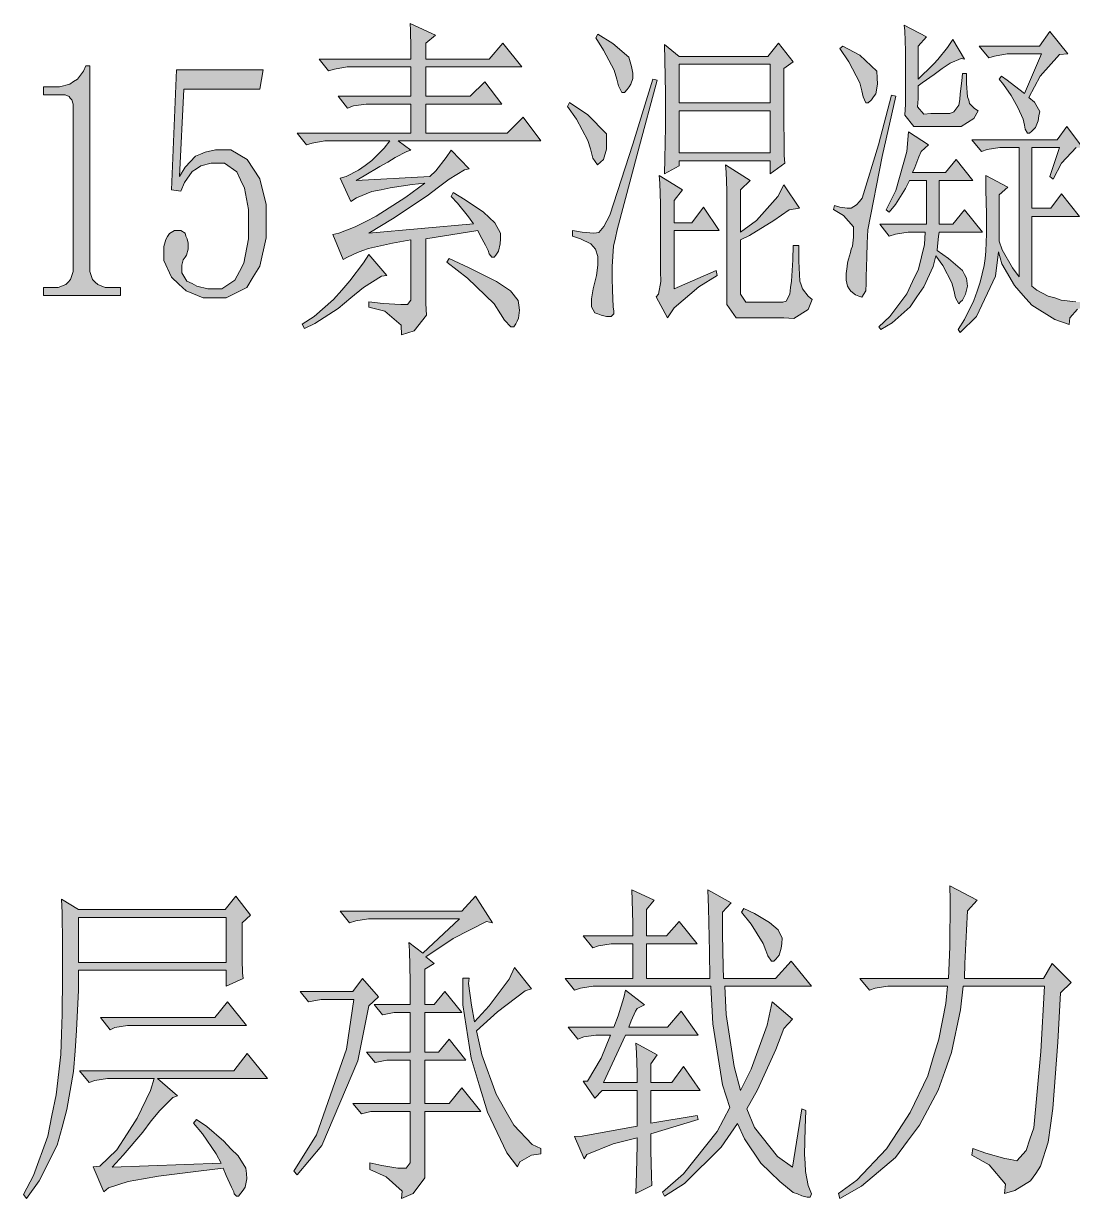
# Model space of a CAD drawing. Header units: millimetres. Extents: x 0 to 586, y 0 to 414.
# Drawn here: x 440.47 to 452.73, y 148.92 to 162.65 of the extents above; entities that cross this region are included whole.
import ezdxf

# ---------------------------------------------------------------- set-up
doc = ezdxf.new("R2010")
doc.units = ezdxf.units.MM

msp = doc.modelspace()

# ---------------------------------------------------------------- hatches: boundary and pattern name
h = msp.add_hatch(color=0)
h.dxf.hatch_style = 2
h.paths.add_polyline_path([(444.507056, 160.196389), (445.731194, 160.30575), (445.67475, 160.390417), (445.544222, 160.549167), (445.470139, 160.626778), (445.494833, 160.672639), (445.635944, 160.587972), (445.847611, 160.443333), (445.914639, 160.379833), (445.981667, 160.319861), (446.048694, 160.196389), (446.045167, 160.132889), (446.041639, 160.072917), (446.024, 159.98825), (446.006361, 159.963556), (445.99225, 159.942389), (445.971083, 159.917694), (445.946389, 159.917694), (445.914639, 159.9565), (445.904056, 159.995306), (445.872306, 160.058806), (445.808806, 160.171694), (445.780583, 160.228139), (445.173806, 160.132889), (445.173806, 159.377944), (445.180861, 159.240361), (445.03975, 159.056917), (444.891583, 159.011056), (444.884528, 159.123944), (444.694028, 159.286222), (444.507056, 159.332083), (444.507056, 159.395583), (444.676389, 159.377944), (444.881, 159.363833), (444.923333, 159.363833), (444.962139, 159.363833), (445.000944, 159.41675), (445.000944, 159.473194), (445.000944, 160.118778), (444.78575, 160.079972), (444.503528, 160.02), (444.440028, 159.995306), (444.376528, 159.974139), (444.260111, 159.917694), (444.210722, 159.889472), (444.08725, 160.182278), (444.157806, 160.196389), (444.348306, 160.274), (444.471778, 160.333972), (444.59525, 160.397472), (444.940972, 160.619722), (445.163222, 160.782), (445.015056, 160.767889), (444.757528, 160.729083), (444.651694, 160.704389), (444.542333, 160.683222), (444.365944, 160.612667), (444.298917, 160.566806), (444.175444, 160.841972), (444.242472, 160.859611), (444.387111, 160.933694), (444.464722, 160.990139), (444.542333, 161.046583), (444.686972, 161.191222), (444.754, 161.275889), (444.076667, 161.275889), (443.995528, 161.275889), (443.847361, 161.251194), (443.780333, 161.230028), (443.670972, 161.367611), (445.000944, 161.367611), (445.000944, 161.706278), (444.556444, 161.706278), (444.478833, 161.706278), (444.330667, 161.685111), (444.260111, 161.660417), (444.15075, 161.798), (445.000944, 161.798), (445.000944, 162.140194), (444.334194, 162.140194), (444.256583, 162.140194), (444.108417, 162.1155), (444.037861, 162.094333), (443.9285, 162.231917), (445.000944, 162.231917), (445.000944, 162.362444), (444.993889, 162.570583), (444.990361, 162.648194), (445.286694, 162.510611), (445.173806, 162.418889), (445.173806, 162.231917), (445.914639, 162.231917), (446.073389, 162.418889), (446.295639, 162.140194), (445.173806, 162.140194), (445.173806, 161.798), (445.692389, 161.798), (445.86525, 161.967333), (446.062806, 161.706278), (445.173806, 161.706278), (445.173806, 161.367611), (446.122778, 161.367611), (446.30975, 161.554583), (446.517889, 161.275889), (444.852778, 161.275889), (445.000944, 161.166528), (444.951556, 161.152417), (444.8175, 161.081861), (444.729306, 161.028944), (444.637583, 160.976028), (444.454139, 160.866667), (444.358889, 160.81375), (445.223194, 160.859611), (445.290222, 160.926639), (445.413694, 161.081861), (445.470139, 161.166528), (445.681806, 160.951333), (445.625361, 160.937222), (445.445444, 160.827861), (445.321972, 160.736139), (445.191444, 160.633833), (444.78575, 160.365722)])
h = msp.add_hatch(color=0)
h.dxf.hatch_style = 2
h.paths.add_polyline_path([(450.775917, 161.706278), (450.775917, 162.168417), (450.775917, 162.330694), (450.768861, 162.563528), (450.761806, 162.630556), (451.022861, 162.492972), (450.924083, 162.383611), (450.924083, 161.999083), (450.966417, 162.037889), (451.058139, 162.126083), (451.107528, 162.175472), (451.156917, 162.228389), (451.269806, 162.3695), (451.329778, 162.461222), (451.467361, 162.231917), (451.428556, 162.238972), (451.298028, 162.186056), (451.206306, 162.122556), (451.114583, 162.052), (450.973472, 161.953222), (450.924083, 161.921472), (450.924083, 161.769778), (450.917028, 161.674528), (450.991111, 161.589861), (451.07225, 161.596917), (451.2945, 161.596917), (451.343889, 161.614556), (451.400333, 161.695694), (451.410917, 161.759194), (451.417972, 161.826222), (451.435611, 161.977917), (451.442667, 162.062583), (451.492056, 162.062583), (451.492056, 161.946167), (451.502639, 161.790944), (451.51675, 161.752139), (451.527333, 161.713333), (451.583778, 161.653361), (451.626111, 161.628667), (451.576722, 161.536944), (451.428556, 161.445222), (451.329778, 161.445222), (450.984056, 161.445222), (450.874694, 161.445222), (450.768861, 161.57575)])
h = msp.add_hatch(color=0)
h.dxf.hatch_style = 2
h.paths.add_polyline_path([(447.184639, 162.524722), (447.3575, 162.415361), (447.544472, 162.253083), (447.562111, 162.200167), (447.576222, 162.14725), (447.593861, 162.069639), (447.593861, 162.044944), (447.593861, 162.006139), (447.569167, 161.939111), (447.548, 161.907361), (447.526833, 161.875611), (447.495083, 161.843861), (447.480972, 161.843861), (447.463333, 161.843861), (447.424528, 161.921472), (447.406889, 161.999083), (447.375139, 162.101389), (447.251667, 162.33775), (447.159944, 162.478861)])
h = msp.add_hatch(color=0)
h.dxf.hatch_style = 2
h.paths.add_polyline_path([(452.218778, 161.783889), (452.285806, 161.727444), (452.345778, 161.621611), (452.335194, 161.568694), (452.328139, 161.51225), (452.296389, 161.434639), (452.275222, 161.413472), (452.254056, 161.388778), (452.225833, 161.367611), (452.201139, 161.367611), (452.176444, 161.413472), (452.169389, 161.459333), (452.15175, 161.529889), (452.091778, 161.667472), (452.052972, 161.738028), (452.010639, 161.805056), (451.922444, 161.935583), (451.873056, 161.999083), (451.89775, 162.030833), (451.964778, 161.984972), (452.102361, 161.882667), (452.169389, 161.82975), (452.366944, 162.291889), (452.045917, 162.291889), (451.964778, 162.291889), (451.816611, 162.267194), (451.749583, 162.246028), (451.640222, 162.383611), (452.34225, 162.383611), (452.465722, 162.552944), (452.673861, 162.291889), (452.575083, 162.284833), (452.349306, 162.030833)])
h = msp.add_hatch(color=0)
h.paths.add_polyline_path([(447.96075, 160.891361), (447.967806, 161.06775), (447.974861, 161.441694), (447.974861, 161.63925), (447.974861, 161.833278), (447.967806, 162.217806), (447.96075, 162.40125), (448.133611, 162.263667), (449.170778, 162.263667), (449.29425, 162.418889), (449.467111, 162.200167), (449.35775, 162.122556), (449.35775, 161.660417), (449.361278, 161.106556), (449.368333, 161.014833), (449.195472, 160.891361), (449.195472, 161.043056), (448.133611, 161.043056), (448.133611, 160.983083)])
h.paths.add_polyline_path([(448.133611, 161.628667), (448.133611, 161.138306), (449.195472, 161.138306), (449.195472, 161.628667)])
h.paths.add_polyline_path([(448.133611, 162.171944), (448.133611, 161.720389), (449.195472, 161.720389), (449.195472, 162.171944)])
h = msp.add_hatch(color=0)
h.dxf.hatch_style = 2
h.paths.add_polyline_path([(450.010389, 162.355389), (450.045667, 162.383611), (450.243222, 162.277778), (450.444306, 162.090806), (450.447833, 162.013194), (450.451361, 161.939111), (450.430194, 161.826222), (450.4055, 161.790944), (450.380806, 161.755667), (450.342, 161.720389), (450.331417, 161.720389), (450.313778, 161.720389), (450.282028, 161.790944), (450.267917, 161.8615), (450.243222, 161.953222), (450.116222, 162.200167)])
h = msp.add_hatch(color=0)
h.dxf.hatch_style = 2
h.paths.add_polyline_path([(441.250917, 162.154306), (441.250917, 159.811861), (441.250917, 159.748361), (441.279139, 159.656639), (441.310889, 159.624889), (441.342639, 159.596667), (441.427306, 159.564917), (441.48375, 159.564917), (441.607222, 159.564917), (441.607222, 159.469667), (440.707639, 159.469667), (440.707639, 159.564917), (440.820528, 159.564917), (440.8805, 159.564917), (440.968694, 159.596667), (440.996917, 159.624889), (441.025139, 159.656639), (441.053361, 159.748361), (441.053361, 159.811861), (441.053361, 161.674528), (441.053361, 161.706278), (441.03925, 161.755667), (441.021611, 161.776833), (441.0075, 161.794472), (440.961639, 161.815639), (440.929889, 161.815639), (440.707639, 161.815639), (440.707639, 161.907361), (440.820528, 161.907361), (440.894611, 161.907361), (441.014556, 161.939111), (441.060417, 161.970861), (441.106278, 161.999083), (441.176833, 162.090806), (441.201528, 162.154306)])
h = msp.add_hatch(color=0)
h.dxf.hatch_style = 2
h.paths.add_polyline_path([(442.781972, 161.170056), (442.898389, 161.170056), (443.088889, 161.057167), (443.162972, 160.944278), (443.237056, 160.831389), (443.311139, 160.535056), (443.311139, 160.351611), (443.311139, 160.143472), (443.237056, 159.811861), (443.159444, 159.688389), (443.081833, 159.564917), (442.841944, 159.441444), (442.683194, 159.441444), (442.573833, 159.441444), (442.376278, 159.522583), (442.288083, 159.603722), (442.203417, 159.684861), (442.115222, 159.878889), (442.115222, 159.995306), (442.115222, 160.041167), (442.136389, 160.122306), (442.157556, 160.157583), (442.178722, 160.192861), (442.238694, 160.228139), (442.273972, 160.228139), (442.312778, 160.228139), (442.362167, 160.196389), (442.37275, 160.164639), (442.386861, 160.132889), (442.397444, 160.079972), (442.397444, 160.058806), (442.397444, 160.009417), (442.379806, 159.942389), (442.362167, 159.917694), (442.341, 159.885944), (442.323361, 159.825972), (442.323361, 159.794222), (442.323361, 159.73425), (442.383333, 159.639), (442.443306, 159.610778), (442.49975, 159.579028), (442.62675, 159.547278), (442.693778, 159.547278), (442.792556, 159.547278), (442.94425, 159.649583), (442.997167, 159.748361), (443.050083, 159.847139), (443.103, 160.132889), (443.103, 160.319861), (443.103, 160.475083), (443.057139, 160.725556), (443.011278, 160.820806), (442.965417, 160.916056), (442.824306, 161.014833), (442.732583, 161.014833), (442.665556, 161.014833), (442.545611, 160.983083), (442.496222, 160.951333), (442.446833, 160.919583), (442.355111, 160.789056), (442.312778, 160.690278), (442.203417, 160.704389), (442.263389, 162.108444), (443.275861, 162.108444), (443.237056, 161.879139), (442.348056, 161.879139), (442.298667, 160.859611), (442.362167, 160.968972), (442.482111, 161.0995), (442.542083, 161.120667), (442.598528, 161.145361), (442.718472, 161.170056)])
h = msp.add_hatch(color=0)
h.dxf.hatch_style = 2
h.paths.add_polyline_path([(447.876083, 161.984972), (447.653833, 161.159472), (447.410417, 160.238722), (447.38925, 160.143472), (447.368083, 160.044694), (447.350444, 159.808333), (447.350444, 159.67075), (447.353972, 159.533167), (447.364556, 159.339139), (447.371611, 159.286222), (447.371611, 159.254472), (447.339861, 159.222722), (447.308111, 159.222722), (447.283417, 159.222722), (447.223444, 159.240361), (447.184639, 159.254472), (447.149361, 159.268583), (447.110556, 159.339139), (447.110556, 159.392056), (447.110556, 159.430861), (447.128194, 159.547278), (447.149361, 159.624889), (447.167, 159.7025), (447.184639, 159.825972), (447.184639, 159.871833), (447.184639, 159.92475), (447.156417, 160.009417), (447.128194, 160.041167), (447.1035, 160.072917), (446.980028, 160.132889), (446.888306, 160.164639), (446.888306, 160.228139), (447.001194, 160.2105), (447.138778, 160.199917), (447.167, 160.203444), (447.195222, 160.206972), (447.255194, 160.277528), (447.290472, 160.341028), (447.32575, 160.408056), (447.593861, 161.237083), (447.826694, 161.999083)])
h = msp.add_hatch(color=0)
h.dxf.hatch_style = 2
h.paths.add_polyline_path([(449.946889, 160.520944), (450.010389, 160.503306), (450.095056, 160.489194), (450.11975, 160.489194), (450.144444, 160.489194), (450.204417, 160.528), (450.239694, 160.566806), (450.271444, 160.605611), (450.461944, 161.230028), (450.613639, 161.812111), (450.663028, 161.798), (450.504278, 161.095972), (450.338472, 160.238722), (450.331417, 160.079972), (450.324361, 159.921222), (450.317306, 159.688389), (450.317306, 159.610778), (450.313778, 159.526111), (450.267917, 159.452028), (450.232639, 159.462611), (450.193833, 159.476722), (450.140917, 159.519056), (450.11975, 159.547278), (450.102111, 159.579028), (450.084472, 159.649583), (450.084472, 159.688389), (450.084472, 159.727194), (450.095056, 159.808333), (450.102111, 159.850667), (450.112694, 159.893), (450.133861, 159.974139), (450.144444, 160.009417), (450.158556, 160.048222), (450.169139, 160.150528), (450.169139, 160.2105), (450.169139, 160.274), (450.052722, 160.404528), (449.936306, 160.475083)])
h = msp.add_hatch(color=0)
h.dxf.hatch_style = 2
h.paths.add_polyline_path([(446.853028, 161.723917), (447.068222, 161.582806), (447.283417, 161.357028), (447.283417, 161.268833), (447.283417, 161.180639), (447.251667, 161.060694), (447.216389, 161.028944), (447.181111, 160.997194), (447.124667, 161.074806), (447.099972, 161.184167), (447.068222, 161.282944), (446.934167, 161.529889), (446.828333, 161.678056)])
h = msp.add_hatch(color=0)
h.dxf.hatch_style = 2
h.paths.add_polyline_path([(451.467361, 160.471556), (451.6755, 160.2105), (451.171028, 160.2105), (451.163972, 160.157583), (451.149861, 160.048222), (451.146333, 159.995306), (451.280389, 159.903583), (451.442667, 159.762472), (451.467361, 159.716611), (451.492056, 159.67075), (451.502639, 159.579028), (451.492056, 159.533167), (451.477944, 159.487306), (451.442667, 159.41675), (451.4215, 159.395583), (451.400333, 159.370889), (451.361528, 159.441444), (451.343889, 159.533167), (451.319194, 159.617833), (451.213361, 159.818917), (451.132222, 159.931806), (451.100472, 159.808333), (450.991111, 159.571972), (450.909972, 159.455556), (450.832361, 159.339139), (450.620694, 159.148639), (450.490167, 159.071028), (450.465472, 159.102778), (450.596, 159.22625), (450.793556, 159.490833), (450.860583, 159.631944), (450.931139, 159.776583), (451.001694, 160.065861), (451.00875, 160.2105), (450.885278, 160.2105), (450.807667, 160.2105), (450.6595, 160.185806), (450.588944, 160.164639), (450.479583, 160.302222), (451.022861, 160.302222), (451.022861, 160.81375), (450.825306, 160.81375), (450.775917, 160.7185), (450.6595, 160.535056), (450.588944, 160.443333), (450.553667, 160.471556), (450.663028, 160.697333), (450.793556, 161.152417), (450.811194, 161.381722), (451.047556, 161.230028), (450.959361, 161.152417), (450.934667, 161.088917), (450.885278, 160.965444), (450.860583, 160.905472), (451.245111, 160.905472), (451.368583, 161.060694), (451.566139, 160.81375), (451.171028, 160.81375), (451.171028, 160.302222), (451.329778, 160.302222)])
h = msp.add_hatch(color=0)
h.dxf.hatch_style = 2
h.paths.add_polyline_path([(451.393278, 159.071028), (451.467361, 159.187444), (451.576722, 159.409694), (451.615528, 159.519056), (451.650806, 159.624889), (451.696667, 159.818917), (451.70725, 159.903583), (451.714306, 159.98825), (451.724889, 160.189333), (451.724889, 160.30575), (451.724889, 160.418639), (451.717833, 160.704389), (451.714306, 160.873722), (451.971833, 160.736139), (451.873056, 160.644417), (451.873056, 160.104667), (451.908333, 160.002361), (452.028278, 159.794222), (452.105889, 159.688389), (452.105889, 161.198278), (451.957722, 161.198278), (451.880111, 161.198278), (451.731944, 161.177111), (451.664917, 161.152417), (451.552028, 161.29), (452.550389, 161.29), (452.663278, 161.445222), (452.846722, 161.198278), (452.772639, 161.198278), (452.599778, 161.014833), (452.501, 160.827861), (452.465722, 160.859611), (452.575083, 161.198278), (452.254056, 161.198278), (452.254056, 160.489194), (452.476306, 160.489194), (452.599778, 160.658528), (452.811444, 160.393944), (452.254056, 160.393944), (452.254056, 159.579028), (452.3105, 159.533167), (452.444556, 159.462611), (452.522167, 159.441444), (452.59625, 159.41675), (452.769111, 159.395583), (452.860833, 159.395583), (452.860833, 159.332083), (452.78675, 159.310917), (452.698556, 159.208611), (452.687972, 159.131), (452.522167, 159.187444), (452.254056, 159.356778), (452.15175, 159.469667), (452.049444, 159.586083), (451.904806, 159.840083), (451.862472, 159.981194), (451.830722, 159.695444), (451.608472, 159.22625), (451.417972, 159.039278)])
h = msp.add_hatch(color=0)
h.dxf.hatch_style = 2
h.paths.add_polyline_path([(448.691, 160.566806), (448.691, 160.697333), (448.683944, 160.912528), (448.676889, 160.997194), (448.962639, 160.81375), (448.84975, 160.704389), (448.84975, 160.2105), (449.036722, 160.348083), (449.287194, 160.626778), (449.35775, 160.764361), (449.541194, 160.489194), (449.417722, 160.471556), (449.237806, 160.348083), (448.955583, 160.171694), (448.84975, 160.118778), (448.84975, 159.579028), (448.84975, 159.487306), (448.91325, 159.392056), (448.973222, 159.392056), (449.343639, 159.392056), (449.382444, 159.402639), (449.428306, 159.487306), (449.435361, 159.561389), (449.445944, 159.639), (449.460056, 159.885944), (449.467111, 160.055278), (449.530611, 160.055278), (449.530611, 159.871833), (449.544722, 159.639), (449.558833, 159.593139), (449.576472, 159.547278), (449.639972, 159.462611), (449.689361, 159.423806), (449.639972, 159.307389), (449.474167, 159.201556), (449.35775, 159.208611), (448.91325, 159.208611), (448.800361, 159.208611), (448.691, 159.363833), (448.691, 159.515528)])
h = msp.add_hatch(color=0)
h.dxf.hatch_style = 2
h.paths.add_polyline_path([(447.914889, 159.748361), (447.914889, 160.397472), (447.914889, 160.542111), (447.907833, 160.782), (447.900778, 160.873722), (448.172417, 160.704389), (448.073639, 160.580917), (448.073639, 160.319861), (448.281778, 160.319861), (448.419361, 160.503306), (448.602806, 160.228139), (448.073639, 160.228139), (448.073639, 159.547278), (448.567528, 159.762472), (448.578111, 159.7025), (448.362917, 159.571972), (448.073639, 159.325028), (447.999556, 159.208611), (447.8655, 159.455556), (447.893722, 159.487306), (447.918417, 159.631944)])
h = msp.add_hatch(color=0)
h.dxf.hatch_style = 2
h.paths.add_polyline_path([(444.507056, 159.949444), (444.718722, 159.7025), (444.655222, 159.695444), (444.447083, 159.564917), (444.298917, 159.441444), (444.15075, 159.317972), (443.879111, 159.141583), (443.755639, 159.085139), (443.730944, 159.134528), (443.868528, 159.22625), (444.097833, 159.423806), (444.193083, 159.533167), (444.288333, 159.642528), (444.447083, 159.850667)])
h = msp.add_hatch(color=0)
h.dxf.hatch_style = 2
h.paths.add_polyline_path([(445.445444, 159.903583), (445.681806, 159.794222), (445.999306, 159.631944), (446.080444, 159.579028), (446.165111, 159.526111), (446.253306, 159.413222), (446.260361, 159.356778), (446.267417, 159.296806), (446.256833, 159.205083), (446.242722, 159.169806), (446.225083, 159.138056), (446.203917, 159.102778), (446.168639, 159.102778), (446.094556, 159.180389), (446.048694, 159.254472), (445.974611, 159.370889), (445.660639, 159.67075), (445.42075, 159.857722)])
h = msp.add_hatch(color=0)
h.dxf.hatch_style = 2
h.paths.add_polyline_path([(451.502639, 152.280056), (451.492056, 152.054278), (451.470889, 151.662694), (451.467361, 151.489833), (452.391639, 151.489833), (452.490417, 151.662694), (452.712667, 151.443972), (452.589194, 151.3205), (452.557444, 150.745472), (452.497472, 149.969361), (452.472778, 149.771806), (452.444556, 149.577778), (452.356361, 149.295556), (452.299917, 149.210889), (452.239944, 149.126222), (452.0565, 149.009806), (451.933028, 148.978056), (451.947139, 149.087417), (451.756639, 149.309667), (451.552028, 149.426083), (451.566139, 149.503694), (451.717833, 149.44725), (451.940083, 149.38375), (452.007111, 149.373167), (452.077667, 149.359056), (452.187028, 149.479), (452.229361, 149.609528), (452.275222, 149.743583), (452.359889, 150.636111), (452.402222, 151.398111), (451.45325, 151.398111), (451.4215, 151.122944), (451.315667, 150.625528), (451.238056, 150.403278), (451.160444, 150.184556), (450.941722, 149.775333), (450.800611, 149.588361), (450.6595, 149.397861), (450.264389, 149.062722), (450.010389, 148.918083), (449.996278, 148.978056), (450.207944, 149.133278), (450.557194, 149.500167), (450.694778, 149.711833), (450.832361, 149.9235), (451.036972, 150.350361), (451.100472, 150.565556), (451.1675, 150.78075), (451.248639, 151.197028), (451.269806, 151.398111), (450.652444, 151.398111), (450.571306, 151.398111), (450.423139, 151.376944), (450.356111, 151.35225), (450.243222, 151.489833), (451.280389, 151.489833), (451.2945, 151.86025), (451.298028, 152.403528), (451.2945, 152.572861), (451.615528, 152.403528)])
h = msp.add_hatch(color=0)
h.paths.add_polyline_path([(440.474806, 148.963944), (440.591222, 149.186194), (440.757028, 149.648333), (440.806417, 149.888222), (440.855806, 150.128111), (440.91225, 150.600833), (440.919306, 150.837194), (440.926361, 151.073556), (440.929889, 151.503944), (440.929889, 151.7015), (440.929889, 151.899056), (440.926361, 152.255361), (440.919306, 152.417639), (441.116861, 152.294167), (442.831361, 152.294167), (442.954833, 152.449389), (443.127694, 152.230667), (443.028917, 152.138944), (443.028917, 152.054278), (443.028917, 151.881417), (443.028917, 151.793222), (443.028917, 151.705028), (443.032444, 151.553333), (443.0395, 151.489833), (442.841944, 151.398111), (442.841944, 151.585083), (441.116861, 151.585083), (441.116861, 151.35225), (441.095694, 150.883056), (441.078056, 150.643167), (441.060417, 150.403278), (440.982806, 149.958778), (440.926361, 149.750639), (440.866389, 149.5425), (440.65825, 149.126222), (440.510083, 148.918083)])
h.paths.add_polyline_path([(441.116861, 152.202444), (441.116861, 151.676806), (442.841944, 151.676806), (442.841944, 152.202444)])
h = msp.add_hatch(color=0)
h.dxf.hatch_style = 2
h.paths.add_polyline_path([(444.990361, 151.186444), (444.990361, 151.454556), (444.983306, 151.817917), (444.97625, 151.909639), (445.138528, 151.786167), (445.568917, 152.184806), (444.581139, 152.184806), (444.503528, 152.184806), (444.355361, 152.163639), (444.284806, 152.138944), (444.175444, 152.276528), (445.593611, 152.276528), (445.755889, 152.449389), (445.953444, 152.138944), (445.882889, 152.156583), (445.494833, 151.9555), (445.173806, 151.740306), (445.272583, 151.662694), (445.163222, 151.599194), (445.163222, 151.186444), (445.272583, 151.186444), (445.396056, 151.338139), (445.593611, 151.091194), (445.163222, 151.091194), (445.163222, 150.629056), (445.321972, 150.629056), (445.445444, 150.78075), (445.643, 150.533806), (445.163222, 150.533806), (445.163222, 150.029333), (445.445444, 150.029333), (445.593611, 150.212778), (445.815861, 149.934083), (445.163222, 149.934083), (445.163222, 149.270861), (445.163222, 149.157972), (445.025639, 148.978056), (444.891583, 148.918083), (444.898639, 149.00275), (444.711667, 149.172083), (444.521167, 149.25675), (444.521167, 149.334361), (444.662278, 149.302611), (444.84925, 149.270861), (444.898639, 149.270861), (444.9445, 149.270861), (444.990361, 149.334361), (444.990361, 149.394333), (444.990361, 149.934083), (444.53175, 149.934083), (444.422389, 149.905861), (444.323611, 150.029333), (444.990361, 150.029333), (444.990361, 150.533806), (444.718722, 150.533806), (444.581139, 150.505583), (444.482361, 150.629056), (444.990361, 150.629056), (444.990361, 151.091194), (444.803389, 151.091194), (444.669333, 151.062972), (444.570556, 151.186444)])
h = msp.add_hatch(color=0)
h.dxf.hatch_style = 2
h.paths.add_polyline_path([(447.57975, 152.523472), (447.840806, 152.403528), (447.752611, 152.294167), (447.752611, 151.98725), (447.985444, 151.98725), (448.133611, 152.156583), (448.345278, 151.892), (447.752611, 151.892), (447.752611, 151.489833), (448.493444, 151.489833), (448.486389, 151.800278), (448.475806, 152.315333), (448.46875, 152.523472), (448.740389, 152.371778), (448.641611, 152.262417), (448.641611, 152.008417), (448.648667, 151.623889), (448.652194, 151.489833), (449.258972, 151.489833), (449.442417, 151.690917), (449.678778, 151.398111), (448.666306, 151.398111), (448.683944, 151.0665), (448.775667, 150.459722), (448.84975, 150.181028), (448.973222, 150.427972), (449.160194, 150.943028), (449.220167, 151.214667), (449.456528, 151.013583), (449.35775, 150.904222), (449.2625, 150.657278), (449.047306, 150.188083), (448.923833, 149.965833), (449.015556, 149.747111), (449.283667, 149.408444), (449.456528, 149.284972), (449.565889, 149.965833), (449.615278, 149.948194), (449.604694, 149.740056), (449.597639, 149.433139), (449.604694, 149.330833), (449.608222, 149.232056), (449.639972, 149.069778), (449.664667, 149.009806), (449.678778, 148.971), (449.664667, 148.932194), (449.639972, 148.932194), (449.629389, 148.932194), (449.565889, 148.949833), (449.5165, 148.971), (449.467111, 148.988639), (449.308361, 149.115639), (449.195472, 149.225), (449.086111, 149.330833), (448.895611, 149.616583), (448.814472, 149.792972), (448.623972, 149.517806), (448.197111, 149.094472), (447.96075, 148.946306), (447.939583, 148.992167), (448.183, 149.207361), (448.578111, 149.70125), (448.726278, 149.979944), (448.641611, 150.248056), (448.528722, 150.960667), (448.504028, 151.398111), (447.209333, 151.398111), (447.128194, 151.398111), (446.980028, 151.376944), (446.913, 151.35225), (446.803639, 151.489833), (447.593861, 151.489833), (447.593861, 151.892), (447.421, 151.892), (447.339861, 151.892), (447.191694, 151.870833), (447.124667, 151.846139), (447.011778, 151.98725), (447.593861, 151.98725), (447.593861, 152.131889), (447.586806, 152.403528)])
h = msp.add_hatch(color=0)
h.dxf.hatch_style = 2
h.paths.add_polyline_path([(448.888556, 152.308278), (449.012028, 152.248306), (449.188417, 152.142472), (449.237806, 152.100139), (449.290722, 152.057806), (449.336583, 151.959028), (449.333056, 151.899056), (449.326, 151.842611), (449.301306, 151.761472), (449.283667, 151.736778), (449.2625, 151.715611), (449.237806, 151.690917), (449.213111, 151.690917), (449.170778, 151.754417), (449.146083, 151.814389), (449.114333, 151.899056), (448.973222, 152.124833), (448.863861, 152.262417)])
h = msp.add_hatch(color=0)
h.dxf.hatch_style = 2
h.paths.add_polyline_path([(445.607722, 151.493361), (445.681806, 151.493361), (445.67475, 151.429861), (445.7065, 151.175861), (445.741778, 150.981833), (445.914639, 151.168806), (446.147472, 151.482778), (446.210972, 151.616833), (446.408528, 151.369889), (446.334444, 151.345194), (446.013417, 151.09825), (445.766472, 150.876), (445.829972, 150.597306), (445.995778, 150.138694), (446.098083, 149.958778), (446.203917, 149.775333), (446.415583, 149.549556), (446.517889, 149.503694), (446.517889, 149.440194), (446.408528, 149.426083), (446.270944, 149.348472), (446.24625, 149.2885), (446.11925, 149.450778), (445.893472, 149.927028), (445.798222, 150.244528), (445.702972, 150.5585), (445.607722, 151.182917)])
h = msp.add_hatch(color=0)
h.dxf.hatch_style = 2
h.paths.add_polyline_path([(444.507056, 151.168806), (444.380056, 150.52675), (443.96025, 149.538972), (443.670972, 149.19325), (443.632167, 149.239111), (443.89675, 149.662444), (444.249528, 150.664333), (444.334194, 151.242889), (443.953194, 151.242889), (443.805028, 151.214667), (443.70625, 151.338139), (444.323611, 151.338139), (444.432972, 151.489833), (444.619944, 151.274639)])
h = msp.add_hatch(color=0)
h.dxf.hatch_style = 2
h.paths.add_polyline_path([(446.913, 149.641278), (447.001194, 149.648333), (447.364556, 149.711833), (447.64325, 149.76475), (447.64325, 150.181028), (447.234028, 150.181028), (447.149361, 150.089306), (447.011778, 150.290389), (447.061167, 150.290389), (447.223444, 150.5585), (447.332806, 150.826611), (447.234028, 150.826611), (447.159944, 150.826611), (447.018833, 150.805444), (446.951806, 150.78075), (446.838917, 150.918333), (447.371611, 150.918333), (447.421, 151.052389), (447.488028, 151.267583), (447.505667, 151.35225), (447.727917, 151.182917), (447.64325, 151.137056), (447.622083, 151.105306), (447.572694, 150.995944), (447.544472, 150.918333), (447.999556, 150.918333), (448.158306, 151.105306), (448.355861, 150.826611), (447.505667, 150.826611), (447.248139, 150.27275), (447.64325, 150.27275), (447.64325, 150.389167), (447.636194, 150.622), (447.629139, 150.734889), (447.876083, 150.597306), (447.802, 150.491472), (447.802, 150.27275), (448.048944, 150.27275), (448.183, 150.459722), (448.380556, 150.181028), (447.802, 150.181028), (447.802, 149.7965), (448.345278, 149.888222), (448.355861, 149.842361), (447.802, 149.673028), (447.802, 149.479), (447.809056, 149.179139), (447.816111, 149.069778), (447.629139, 148.978056), (447.636194, 149.217944), (447.64325, 149.5425), (447.64325, 149.627167), (447.364556, 149.556611), (447.054111, 149.433139), (447.025889, 149.380222)])
h = msp.add_hatch(color=0)
h.dxf.hatch_style = 2
h.paths.add_polyline_path([(441.374389, 151.031222), (442.707889, 151.031222), (442.856056, 151.214667), (443.078306, 150.9395), (441.783611, 150.9395), (441.688361, 150.9395), (441.540194, 150.914806), (441.487278, 150.890111)])
h = msp.add_hatch(color=0)
h.dxf.hatch_style = 2
h.paths.add_polyline_path([(442.496222, 149.842361), (442.616167, 149.757694), (442.813722, 149.588361), (442.898389, 149.500167), (442.983056, 149.4155), (443.07125, 149.270861), (443.078306, 149.210889), (443.081833, 149.147389), (443.064194, 149.052139), (443.0395, 149.016861), (443.014806, 148.981583), (442.986583, 148.946306), (442.961889, 148.946306), (442.937194, 148.971), (442.930139, 148.995694), (442.905444, 149.048611), (442.841944, 149.186194), (442.806667, 149.270861), (442.517389, 149.239111), (442.051722, 149.179139), (441.875333, 149.147389), (441.698944, 149.115639), (441.466111, 149.041556), (441.413194, 148.995694), (441.289722, 149.2885), (441.367333, 149.295556), (441.564889, 149.486056), (441.684833, 149.673028), (441.80125, 149.856472), (441.96, 150.181028), (442.002333, 150.318611), (441.536667, 150.318611), (441.455528, 150.318611), (441.307361, 150.297444), (441.240333, 150.27275), (441.127444, 150.410333), (442.930139, 150.410333), (443.088889, 150.611417), (443.32525, 150.318611), (442.041139, 150.318611), (442.273972, 150.117528), (442.221056, 150.096361), (442.065833, 149.948194), (441.967056, 149.824722), (441.868278, 149.694194), (441.638972, 149.426083), (441.511972, 149.284972), (442.781972, 149.330833), (442.725528, 149.440194), (442.566778, 149.673028), (442.460944, 149.7965)])

# ---------------------------------------------------------------- linework, layer by layer
at = {"color": 0, "lineweight": 0}
for points in [[(444.507056, 160.196389), (445.731194, 160.30575), (445.67475, 160.390417), (445.544222, 160.549167), (445.470139, 160.626778), (445.494833, 160.672639), (445.635944, 160.587972), (445.847611, 160.443333), (445.914639, 160.379833), (445.981667, 160.319861), (446.048694, 160.196389), (446.045167, 160.132889), (446.041639, 160.072917), (446.024, 159.98825), (446.006361, 159.963556), (445.99225, 159.942389), (445.971083, 159.917694), (445.946389, 159.917694), (445.914639, 159.9565), (445.904056, 159.995306), (445.872306, 160.058806), (445.808806, 160.171694), (445.780583, 160.228139), (445.173806, 160.132889), (445.173806, 159.377944), (445.180861, 159.240361), (445.03975, 159.056917), (444.891583, 159.011056), (444.884528, 159.123944), (444.694028, 159.286222), (444.507056, 159.332083), (444.507056, 159.395583), (444.676389, 159.377944), (444.881, 159.363833), (444.923333, 159.363833), (444.962139, 159.363833), (445.000944, 159.41675), (445.000944, 159.473194), (445.000944, 160.118778), (444.78575, 160.079972), (444.503528, 160.02), (444.440028, 159.995306), (444.376528, 159.974139), (444.260111, 159.917694), (444.210722, 159.889472), (444.08725, 160.182278), (444.157806, 160.196389), (444.348306, 160.274), (444.471778, 160.333972), (444.59525, 160.397472), (444.940972, 160.619722), (445.163222, 160.782), (445.015056, 160.767889), (444.757528, 160.729083), (444.651694, 160.704389), (444.542333, 160.683222), (444.365944, 160.612667), (444.298917, 160.566806), (444.175444, 160.841972), (444.242472, 160.859611), (444.387111, 160.933694), (444.464722, 160.990139), (444.542333, 161.046583), (444.686972, 161.191222), (444.754, 161.275889), (444.076667, 161.275889), (443.995528, 161.275889), (443.847361, 161.251194), (443.780333, 161.230028), (443.670972, 161.367611), (445.000944, 161.367611), (445.000944, 161.706278), (444.556444, 161.706278), (444.478833, 161.706278), (444.330667, 161.685111), (444.260111, 161.660417), (444.15075, 161.798), (445.000944, 161.798), (445.000944, 162.140194), (444.334194, 162.140194), (444.256583, 162.140194), (444.108417, 162.1155), (444.037861, 162.094333), (443.9285, 162.231917), (445.000944, 162.231917), (445.000944, 162.362444), (444.993889, 162.570583), (444.990361, 162.648194), (445.286694, 162.510611), (445.173806, 162.418889), (445.173806, 162.231917), (445.914639, 162.231917), (446.073389, 162.418889), (446.295639, 162.140194), (445.173806, 162.140194), (445.173806, 161.798), (445.692389, 161.798), (445.86525, 161.967333), (446.062806, 161.706278), (445.173806, 161.706278), (445.173806, 161.367611), (446.122778, 161.367611), (446.30975, 161.554583), (446.517889, 161.275889), (444.852778, 161.275889), (445.000944, 161.166528), (444.951556, 161.152417), (444.8175, 161.081861), (444.729306, 161.028944), (444.637583, 160.976028), (444.454139, 160.866667), (444.358889, 160.81375), (445.223194, 160.859611), (445.290222, 160.926639), (445.413694, 161.081861), (445.470139, 161.166528), (445.681806, 160.951333), (445.625361, 160.937222), (445.445444, 160.827861), (445.321972, 160.736139), (445.191444, 160.633833), (444.78575, 160.365722)], [(450.775917, 161.706278), (450.775917, 162.168417), (450.775917, 162.330694), (450.768861, 162.563528), (450.761806, 162.630556), (451.022861, 162.492972), (450.924083, 162.383611), (450.924083, 161.999083), (450.966417, 162.037889), (451.058139, 162.126083), (451.107528, 162.175472), (451.156917, 162.228389), (451.269806, 162.3695), (451.329778, 162.461222), (451.467361, 162.231917), (451.428556, 162.238972), (451.298028, 162.186056), (451.206306, 162.122556), (451.114583, 162.052), (450.973472, 161.953222), (450.924083, 161.921472), (450.924083, 161.769778), (450.917028, 161.674528), (450.991111, 161.589861), (451.07225, 161.596917), (451.2945, 161.596917), (451.343889, 161.614556), (451.400333, 161.695694), (451.410917, 161.759194), (451.417972, 161.826222), (451.435611, 161.977917), (451.442667, 162.062583), (451.492056, 162.062583), (451.492056, 161.946167), (451.502639, 161.790944), (451.51675, 161.752139), (451.527333, 161.713333), (451.583778, 161.653361), (451.626111, 161.628667), (451.576722, 161.536944), (451.428556, 161.445222), (451.329778, 161.445222), (450.984056, 161.445222), (450.874694, 161.445222), (450.768861, 161.57575)], [(447.184639, 162.524722), (447.3575, 162.415361), (447.544472, 162.253083), (447.562111, 162.200167), (447.576222, 162.14725), (447.593861, 162.069639), (447.593861, 162.044944), (447.593861, 162.006139), (447.569167, 161.939111), (447.548, 161.907361), (447.526833, 161.875611), (447.495083, 161.843861), (447.480972, 161.843861), (447.463333, 161.843861), (447.424528, 161.921472), (447.406889, 161.999083), (447.375139, 162.101389), (447.251667, 162.33775), (447.159944, 162.478861)], [(452.218778, 161.783889), (452.285806, 161.727444), (452.345778, 161.621611), (452.335194, 161.568694), (452.328139, 161.51225), (452.296389, 161.434639), (452.275222, 161.413472), (452.254056, 161.388778), (452.225833, 161.367611), (452.201139, 161.367611), (452.176444, 161.413472), (452.169389, 161.459333), (452.15175, 161.529889), (452.091778, 161.667472), (452.052972, 161.738028), (452.010639, 161.805056), (451.922444, 161.935583), (451.873056, 161.999083), (451.89775, 162.030833), (451.964778, 161.984972), (452.102361, 161.882667), (452.169389, 161.82975), (452.366944, 162.291889), (452.045917, 162.291889), (451.964778, 162.291889), (451.816611, 162.267194), (451.749583, 162.246028), (451.640222, 162.383611), (452.34225, 162.383611), (452.465722, 162.552944), (452.673861, 162.291889), (452.575083, 162.284833), (452.349306, 162.030833)], [(447.96075, 160.891361), (447.967806, 161.06775), (447.974861, 161.441694), (447.974861, 161.63925), (447.974861, 161.833278), (447.967806, 162.217806), (447.96075, 162.40125), (448.133611, 162.263667), (449.170778, 162.263667), (449.29425, 162.418889), (449.467111, 162.200167), (449.35775, 162.122556), (449.35775, 161.660417), (449.361278, 161.106556), (449.368333, 161.014833), (449.195472, 160.891361), (449.195472, 161.043056), (448.133611, 161.043056), (448.133611, 160.983083)], [(450.010389, 162.355389), (450.045667, 162.383611), (450.243222, 162.277778), (450.444306, 162.090806), (450.447833, 162.013194), (450.451361, 161.939111), (450.430194, 161.826222), (450.4055, 161.790944), (450.380806, 161.755667), (450.342, 161.720389), (450.331417, 161.720389), (450.313778, 161.720389), (450.282028, 161.790944), (450.267917, 161.8615), (450.243222, 161.953222), (450.116222, 162.200167)], [(441.250917, 162.154306), (441.250917, 159.811861), (441.250917, 159.748361), (441.279139, 159.656639), (441.310889, 159.624889), (441.342639, 159.596667), (441.427306, 159.564917), (441.48375, 159.564917), (441.607222, 159.564917), (441.607222, 159.469667), (440.707639, 159.469667), (440.707639, 159.564917), (440.820528, 159.564917), (440.8805, 159.564917), (440.968694, 159.596667), (440.996917, 159.624889), (441.025139, 159.656639), (441.053361, 159.748361), (441.053361, 159.811861), (441.053361, 161.674528), (441.053361, 161.706278), (441.03925, 161.755667), (441.021611, 161.776833), (441.0075, 161.794472), (440.961639, 161.815639), (440.929889, 161.815639), (440.707639, 161.815639), (440.707639, 161.907361), (440.820528, 161.907361), (440.894611, 161.907361), (441.014556, 161.939111), (441.060417, 161.970861), (441.106278, 161.999083), (441.176833, 162.090806), (441.201528, 162.154306)], [(448.133611, 162.171944), (448.133611, 161.720389), (449.195472, 161.720389), (449.195472, 162.171944)], [(442.781972, 161.170056), (442.898389, 161.170056), (443.088889, 161.057167), (443.162972, 160.944278), (443.237056, 160.831389), (443.311139, 160.535056), (443.311139, 160.351611), (443.311139, 160.143472), (443.237056, 159.811861), (443.159444, 159.688389), (443.081833, 159.564917), (442.841944, 159.441444), (442.683194, 159.441444), (442.573833, 159.441444), (442.376278, 159.522583), (442.288083, 159.603722), (442.203417, 159.684861), (442.115222, 159.878889), (442.115222, 159.995306), (442.115222, 160.041167), (442.136389, 160.122306), (442.157556, 160.157583), (442.178722, 160.192861), (442.238694, 160.228139), (442.273972, 160.228139), (442.312778, 160.228139), (442.362167, 160.196389), (442.37275, 160.164639), (442.386861, 160.132889), (442.397444, 160.079972), (442.397444, 160.058806), (442.397444, 160.009417), (442.379806, 159.942389), (442.362167, 159.917694), (442.341, 159.885944), (442.323361, 159.825972), (442.323361, 159.794222), (442.323361, 159.73425), (442.383333, 159.639), (442.443306, 159.610778), (442.49975, 159.579028), (442.62675, 159.547278), (442.693778, 159.547278), (442.792556, 159.547278), (442.94425, 159.649583), (442.997167, 159.748361), (443.050083, 159.847139), (443.103, 160.132889), (443.103, 160.319861), (443.103, 160.475083), (443.057139, 160.725556), (443.011278, 160.820806), (442.965417, 160.916056), (442.824306, 161.014833), (442.732583, 161.014833), (442.665556, 161.014833), (442.545611, 160.983083), (442.496222, 160.951333), (442.446833, 160.919583), (442.355111, 160.789056), (442.312778, 160.690278), (442.203417, 160.704389), (442.263389, 162.108444), (443.275861, 162.108444), (443.237056, 161.879139), (442.348056, 161.879139), (442.298667, 160.859611), (442.362167, 160.968972), (442.482111, 161.0995), (442.542083, 161.120667), (442.598528, 161.145361), (442.718472, 161.170056)], [(447.876083, 161.984972), (447.653833, 161.159472), (447.410417, 160.238722), (447.38925, 160.143472), (447.368083, 160.044694), (447.350444, 159.808333), (447.350444, 159.67075), (447.353972, 159.533167), (447.364556, 159.339139), (447.371611, 159.286222), (447.371611, 159.254472), (447.339861, 159.222722), (447.308111, 159.222722), (447.283417, 159.222722), (447.223444, 159.240361), (447.184639, 159.254472), (447.149361, 159.268583), (447.110556, 159.339139), (447.110556, 159.392056), (447.110556, 159.430861), (447.128194, 159.547278), (447.149361, 159.624889), (447.167, 159.7025), (447.184639, 159.825972), (447.184639, 159.871833), (447.184639, 159.92475), (447.156417, 160.009417), (447.128194, 160.041167), (447.1035, 160.072917), (446.980028, 160.132889), (446.888306, 160.164639), (446.888306, 160.228139), (447.001194, 160.2105), (447.138778, 160.199917), (447.167, 160.203444), (447.195222, 160.206972), (447.255194, 160.277528), (447.290472, 160.341028), (447.32575, 160.408056), (447.593861, 161.237083), (447.826694, 161.999083)], [(449.946889, 160.520944), (450.010389, 160.503306), (450.095056, 160.489194), (450.11975, 160.489194), (450.144444, 160.489194), (450.204417, 160.528), (450.239694, 160.566806), (450.271444, 160.605611), (450.461944, 161.230028), (450.613639, 161.812111), (450.663028, 161.798), (450.504278, 161.095972), (450.338472, 160.238722), (450.331417, 160.079972), (450.324361, 159.921222), (450.317306, 159.688389), (450.317306, 159.610778), (450.313778, 159.526111), (450.267917, 159.452028), (450.232639, 159.462611), (450.193833, 159.476722), (450.140917, 159.519056), (450.11975, 159.547278), (450.102111, 159.579028), (450.084472, 159.649583), (450.084472, 159.688389), (450.084472, 159.727194), (450.095056, 159.808333), (450.102111, 159.850667), (450.112694, 159.893), (450.133861, 159.974139), (450.144444, 160.009417), (450.158556, 160.048222), (450.169139, 160.150528), (450.169139, 160.2105), (450.169139, 160.274), (450.052722, 160.404528), (449.936306, 160.475083)], [(446.853028, 161.723917), (447.068222, 161.582806), (447.283417, 161.357028), (447.283417, 161.268833), (447.283417, 161.180639), (447.251667, 161.060694), (447.216389, 161.028944), (447.181111, 160.997194), (447.124667, 161.074806), (447.099972, 161.184167), (447.068222, 161.282944), (446.934167, 161.529889), (446.828333, 161.678056)], [(448.133611, 161.628667), (448.133611, 161.138306), (449.195472, 161.138306), (449.195472, 161.628667)], [(451.467361, 160.471556), (451.6755, 160.2105), (451.171028, 160.2105), (451.163972, 160.157583), (451.149861, 160.048222), (451.146333, 159.995306), (451.280389, 159.903583), (451.442667, 159.762472), (451.467361, 159.716611), (451.492056, 159.67075), (451.502639, 159.579028), (451.492056, 159.533167), (451.477944, 159.487306), (451.442667, 159.41675), (451.4215, 159.395583), (451.400333, 159.370889), (451.361528, 159.441444), (451.343889, 159.533167), (451.319194, 159.617833), (451.213361, 159.818917), (451.132222, 159.931806), (451.100472, 159.808333), (450.991111, 159.571972), (450.909972, 159.455556), (450.832361, 159.339139), (450.620694, 159.148639), (450.490167, 159.071028), (450.465472, 159.102778), (450.596, 159.22625), (450.793556, 159.490833), (450.860583, 159.631944), (450.931139, 159.776583), (451.001694, 160.065861), (451.00875, 160.2105), (450.885278, 160.2105), (450.807667, 160.2105), (450.6595, 160.185806), (450.588944, 160.164639), (450.479583, 160.302222), (451.022861, 160.302222), (451.022861, 160.81375), (450.825306, 160.81375), (450.775917, 160.7185), (450.6595, 160.535056), (450.588944, 160.443333), (450.553667, 160.471556), (450.663028, 160.697333), (450.793556, 161.152417), (450.811194, 161.381722), (451.047556, 161.230028), (450.959361, 161.152417), (450.934667, 161.088917), (450.885278, 160.965444), (450.860583, 160.905472), (451.245111, 160.905472), (451.368583, 161.060694), (451.566139, 160.81375), (451.171028, 160.81375), (451.171028, 160.302222), (451.329778, 160.302222)], [(448.691, 160.566806), (448.691, 160.697333), (448.683944, 160.912528), (448.676889, 160.997194), (448.962639, 160.81375), (448.84975, 160.704389), (448.84975, 160.2105), (449.036722, 160.348083), (449.287194, 160.626778), (449.35775, 160.764361), (449.541194, 160.489194), (449.417722, 160.471556), (449.237806, 160.348083), (448.955583, 160.171694), (448.84975, 160.118778), (448.84975, 159.579028), (448.84975, 159.487306), (448.91325, 159.392056), (448.973222, 159.392056), (449.343639, 159.392056), (449.382444, 159.402639), (449.428306, 159.487306), (449.435361, 159.561389), (449.445944, 159.639), (449.460056, 159.885944), (449.467111, 160.055278), (449.530611, 160.055278), (449.530611, 159.871833), (449.544722, 159.639), (449.558833, 159.593139), (449.576472, 159.547278), (449.639972, 159.462611), (449.689361, 159.423806), (449.639972, 159.307389), (449.474167, 159.201556), (449.35775, 159.208611), (448.91325, 159.208611), (448.800361, 159.208611), (448.691, 159.363833), (448.691, 159.515528)], [(447.914889, 159.748361), (447.914889, 160.397472), (447.914889, 160.542111), (447.907833, 160.782), (447.900778, 160.873722), (448.172417, 160.704389), (448.073639, 160.580917), (448.073639, 160.319861), (448.281778, 160.319861), (448.419361, 160.503306), (448.602806, 160.228139), (448.073639, 160.228139), (448.073639, 159.547278), (448.567528, 159.762472), (448.578111, 159.7025), (448.362917, 159.571972), (448.073639, 159.325028), (447.999556, 159.208611), (447.8655, 159.455556), (447.893722, 159.487306), (447.918417, 159.631944)], [(444.507056, 159.949444), (444.718722, 159.7025), (444.655222, 159.695444), (444.447083, 159.564917), (444.298917, 159.441444), (444.15075, 159.317972), (443.879111, 159.141583), (443.755639, 159.085139), (443.730944, 159.134528), (443.868528, 159.22625), (444.097833, 159.423806), (444.193083, 159.533167), (444.288333, 159.642528), (444.447083, 159.850667)], [(445.445444, 159.903583), (445.681806, 159.794222), (445.999306, 159.631944), (446.080444, 159.579028), (446.165111, 159.526111), (446.253306, 159.413222), (446.260361, 159.356778), (446.267417, 159.296806), (446.256833, 159.205083), (446.242722, 159.169806), (446.225083, 159.138056), (446.203917, 159.102778), (446.168639, 159.102778), (446.094556, 159.180389), (446.048694, 159.254472), (445.974611, 159.370889), (445.660639, 159.67075), (445.42075, 159.857722)], [(451.502639, 152.280056), (451.492056, 152.054278), (451.470889, 151.662694), (451.467361, 151.489833), (452.391639, 151.489833), (452.490417, 151.662694), (452.712667, 151.443972), (452.589194, 151.3205), (452.557444, 150.745472), (452.497472, 149.969361), (452.472778, 149.771806), (452.444556, 149.577778), (452.356361, 149.295556), (452.299917, 149.210889), (452.239944, 149.126222), (452.0565, 149.009806), (451.933028, 148.978056), (451.947139, 149.087417), (451.756639, 149.309667), (451.552028, 149.426083), (451.566139, 149.503694), (451.717833, 149.44725), (451.940083, 149.38375), (452.007111, 149.373167), (452.077667, 149.359056), (452.187028, 149.479), (452.229361, 149.609528), (452.275222, 149.743583), (452.359889, 150.636111), (452.402222, 151.398111), (451.45325, 151.398111), (451.4215, 151.122944), (451.315667, 150.625528), (451.238056, 150.403278), (451.160444, 150.184556), (450.941722, 149.775333), (450.800611, 149.588361), (450.6595, 149.397861), (450.264389, 149.062722), (450.010389, 148.918083), (449.996278, 148.978056), (450.207944, 149.133278), (450.557194, 149.500167), (450.694778, 149.711833), (450.832361, 149.9235), (451.036972, 150.350361), (451.100472, 150.565556), (451.1675, 150.78075), (451.248639, 151.197028), (451.269806, 151.398111), (450.652444, 151.398111), (450.571306, 151.398111), (450.423139, 151.376944), (450.356111, 151.35225), (450.243222, 151.489833), (451.280389, 151.489833), (451.2945, 151.86025), (451.298028, 152.403528), (451.2945, 152.572861), (451.615528, 152.403528)], [(440.474806, 148.963944), (440.591222, 149.186194), (440.757028, 149.648333), (440.806417, 149.888222), (440.855806, 150.128111), (440.91225, 150.600833), (440.919306, 150.837194), (440.926361, 151.073556), (440.929889, 151.503944), (440.929889, 151.7015), (440.929889, 151.899056), (440.926361, 152.255361), (440.919306, 152.417639), (441.116861, 152.294167), (442.831361, 152.294167), (442.954833, 152.449389), (443.127694, 152.230667), (443.028917, 152.138944), (443.028917, 152.054278), (443.028917, 151.881417), (443.028917, 151.793222), (443.028917, 151.705028), (443.032444, 151.553333), (443.0395, 151.489833), (442.841944, 151.398111), (442.841944, 151.585083), (441.116861, 151.585083), (441.116861, 151.35225), (441.095694, 150.883056), (441.078056, 150.643167), (441.060417, 150.403278), (440.982806, 149.958778), (440.926361, 149.750639), (440.866389, 149.5425), (440.65825, 149.126222), (440.510083, 148.918083)], [(444.990361, 151.186444), (444.990361, 151.454556), (444.983306, 151.817917), (444.97625, 151.909639), (445.138528, 151.786167), (445.568917, 152.184806), (444.581139, 152.184806), (444.503528, 152.184806), (444.355361, 152.163639), (444.284806, 152.138944), (444.175444, 152.276528), (445.593611, 152.276528), (445.755889, 152.449389), (445.953444, 152.138944), (445.882889, 152.156583), (445.494833, 151.9555), (445.173806, 151.740306), (445.272583, 151.662694), (445.163222, 151.599194), (445.163222, 151.186444), (445.272583, 151.186444), (445.396056, 151.338139), (445.593611, 151.091194), (445.163222, 151.091194), (445.163222, 150.629056), (445.321972, 150.629056), (445.445444, 150.78075), (445.643, 150.533806), (445.163222, 150.533806), (445.163222, 150.029333), (445.445444, 150.029333), (445.593611, 150.212778), (445.815861, 149.934083), (445.163222, 149.934083), (445.163222, 149.270861), (445.163222, 149.157972), (445.025639, 148.978056), (444.891583, 148.918083), (444.898639, 149.00275), (444.711667, 149.172083), (444.521167, 149.25675), (444.521167, 149.334361), (444.662278, 149.302611), (444.84925, 149.270861), (444.898639, 149.270861), (444.9445, 149.270861), (444.990361, 149.334361), (444.990361, 149.394333), (444.990361, 149.934083), (444.53175, 149.934083), (444.422389, 149.905861), (444.323611, 150.029333), (444.990361, 150.029333), (444.990361, 150.533806), (444.718722, 150.533806), (444.581139, 150.505583), (444.482361, 150.629056), (444.990361, 150.629056), (444.990361, 151.091194), (444.803389, 151.091194), (444.669333, 151.062972), (444.570556, 151.186444)], [(447.57975, 152.523472), (447.840806, 152.403528), (447.752611, 152.294167), (447.752611, 151.98725), (447.985444, 151.98725), (448.133611, 152.156583), (448.345278, 151.892), (447.752611, 151.892), (447.752611, 151.489833), (448.493444, 151.489833), (448.486389, 151.800278), (448.475806, 152.315333), (448.46875, 152.523472), (448.740389, 152.371778), (448.641611, 152.262417), (448.641611, 152.008417), (448.648667, 151.623889), (448.652194, 151.489833), (449.258972, 151.489833), (449.442417, 151.690917), (449.678778, 151.398111), (448.666306, 151.398111), (448.683944, 151.0665), (448.775667, 150.459722), (448.84975, 150.181028), (448.973222, 150.427972), (449.160194, 150.943028), (449.220167, 151.214667), (449.456528, 151.013583), (449.35775, 150.904222), (449.2625, 150.657278), (449.047306, 150.188083), (448.923833, 149.965833), (449.015556, 149.747111), (449.283667, 149.408444), (449.456528, 149.284972), (449.565889, 149.965833), (449.615278, 149.948194), (449.604694, 149.740056), (449.597639, 149.433139), (449.604694, 149.330833), (449.608222, 149.232056), (449.639972, 149.069778), (449.664667, 149.009806), (449.678778, 148.971), (449.664667, 148.932194), (449.639972, 148.932194), (449.629389, 148.932194), (449.565889, 148.949833), (449.5165, 148.971), (449.467111, 148.988639), (449.308361, 149.115639), (449.195472, 149.225), (449.086111, 149.330833), (448.895611, 149.616583), (448.814472, 149.792972), (448.623972, 149.517806), (448.197111, 149.094472), (447.96075, 148.946306), (447.939583, 148.992167), (448.183, 149.207361), (448.578111, 149.70125), (448.726278, 149.979944), (448.641611, 150.248056), (448.528722, 150.960667), (448.504028, 151.398111), (447.209333, 151.398111), (447.128194, 151.398111), (446.980028, 151.376944), (446.913, 151.35225), (446.803639, 151.489833), (447.593861, 151.489833), (447.593861, 151.892), (447.421, 151.892), (447.339861, 151.892), (447.191694, 151.870833), (447.124667, 151.846139), (447.011778, 151.98725), (447.593861, 151.98725), (447.593861, 152.131889), (447.586806, 152.403528)], [(448.888556, 152.308278), (449.012028, 152.248306), (449.188417, 152.142472), (449.237806, 152.100139), (449.290722, 152.057806), (449.336583, 151.959028), (449.333056, 151.899056), (449.326, 151.842611), (449.301306, 151.761472), (449.283667, 151.736778), (449.2625, 151.715611), (449.237806, 151.690917), (449.213111, 151.690917), (449.170778, 151.754417), (449.146083, 151.814389), (449.114333, 151.899056), (448.973222, 152.124833), (448.863861, 152.262417)], [(441.116861, 152.202444), (441.116861, 151.676806), (442.841944, 151.676806), (442.841944, 152.202444)], [(445.607722, 151.493361), (445.681806, 151.493361), (445.67475, 151.429861), (445.7065, 151.175861), (445.741778, 150.981833), (445.914639, 151.168806), (446.147472, 151.482778), (446.210972, 151.616833), (446.408528, 151.369889), (446.334444, 151.345194), (446.013417, 151.09825), (445.766472, 150.876), (445.829972, 150.597306), (445.995778, 150.138694), (446.098083, 149.958778), (446.203917, 149.775333), (446.415583, 149.549556), (446.517889, 149.503694), (446.517889, 149.440194), (446.408528, 149.426083), (446.270944, 149.348472), (446.24625, 149.2885), (446.11925, 149.450778), (445.893472, 149.927028), (445.798222, 150.244528), (445.702972, 150.5585), (445.607722, 151.182917)], [(444.507056, 151.168806), (444.380056, 150.52675), (443.96025, 149.538972), (443.670972, 149.19325), (443.632167, 149.239111), (443.89675, 149.662444), (444.249528, 150.664333), (444.334194, 151.242889), (443.953194, 151.242889), (443.805028, 151.214667), (443.70625, 151.338139), (444.323611, 151.338139), (444.432972, 151.489833), (444.619944, 151.274639)], [(446.913, 149.641278), (447.001194, 149.648333), (447.364556, 149.711833), (447.64325, 149.76475), (447.64325, 150.181028), (447.234028, 150.181028), (447.149361, 150.089306), (447.011778, 150.290389), (447.061167, 150.290389), (447.223444, 150.5585), (447.332806, 150.826611), (447.234028, 150.826611), (447.159944, 150.826611), (447.018833, 150.805444), (446.951806, 150.78075), (446.838917, 150.918333), (447.371611, 150.918333), (447.421, 151.052389), (447.488028, 151.267583), (447.505667, 151.35225), (447.727917, 151.182917), (447.64325, 151.137056), (447.622083, 151.105306), (447.572694, 150.995944), (447.544472, 150.918333), (447.999556, 150.918333), (448.158306, 151.105306), (448.355861, 150.826611), (447.505667, 150.826611), (447.248139, 150.27275), (447.64325, 150.27275), (447.64325, 150.389167), (447.636194, 150.622), (447.629139, 150.734889), (447.876083, 150.597306), (447.802, 150.491472), (447.802, 150.27275), (448.048944, 150.27275), (448.183, 150.459722), (448.380556, 150.181028), (447.802, 150.181028), (447.802, 149.7965), (448.345278, 149.888222), (448.355861, 149.842361), (447.802, 149.673028), (447.802, 149.479), (447.809056, 149.179139), (447.816111, 149.069778), (447.629139, 148.978056), (447.636194, 149.217944), (447.64325, 149.5425), (447.64325, 149.627167), (447.364556, 149.556611), (447.054111, 149.433139), (447.025889, 149.380222)], [(441.374389, 151.031222), (442.707889, 151.031222), (442.856056, 151.214667), (443.078306, 150.9395), (441.783611, 150.9395), (441.688361, 150.9395), (441.540194, 150.914806), (441.487278, 150.890111)], [(442.496222, 149.842361), (442.616167, 149.757694), (442.813722, 149.588361), (442.898389, 149.500167), (442.983056, 149.4155), (443.07125, 149.270861), (443.078306, 149.210889), (443.081833, 149.147389), (443.064194, 149.052139), (443.0395, 149.016861), (443.014806, 148.981583), (442.986583, 148.946306), (442.961889, 148.946306), (442.937194, 148.971), (442.930139, 148.995694), (442.905444, 149.048611), (442.841944, 149.186194), (442.806667, 149.270861), (442.517389, 149.239111), (442.051722, 149.179139), (441.875333, 149.147389), (441.698944, 149.115639), (441.466111, 149.041556), (441.413194, 148.995694), (441.289722, 149.2885), (441.367333, 149.295556), (441.564889, 149.486056), (441.684833, 149.673028), (441.80125, 149.856472), (441.96, 150.181028), (442.002333, 150.318611), (441.536667, 150.318611), (441.455528, 150.318611), (441.307361, 150.297444), (441.240333, 150.27275), (441.127444, 150.410333), (442.930139, 150.410333), (443.088889, 150.611417), (443.32525, 150.318611), (442.041139, 150.318611), (442.273972, 150.117528), (442.221056, 150.096361), (442.065833, 149.948194), (441.967056, 149.824722), (441.868278, 149.694194), (441.638972, 149.426083), (441.511972, 149.284972), (442.781972, 149.330833), (442.725528, 149.440194), (442.566778, 149.673028), (442.460944, 149.7965)]]:
    msp.add_lwpolyline(points, close=True, dxfattribs=at)
for points in [[(452.78675, 159.310917), (452.698556, 159.208611), (452.687972, 159.131), (452.522167, 159.187444), (452.254056, 159.356778), (452.15175, 159.469667), (452.049444, 159.586083), (451.904806, 159.840083), (451.862472, 159.981194), (451.830722, 159.695444), (451.608472, 159.22625), (451.417972, 159.039278), (451.393278, 159.071028), (451.467361, 159.187444), (451.576722, 159.409694), (451.615528, 159.519056), (451.650806, 159.624889), (451.696667, 159.818917), (451.70725, 159.903583), (451.714306, 159.98825), (451.724889, 160.189333), (451.724889, 160.30575), (451.724889, 160.418639), (451.717833, 160.704389), (451.714306, 160.873722), (451.971833, 160.736139), (451.873056, 160.644417), (451.873056, 160.104667), (451.908333, 160.002361), (452.028278, 159.794222), (452.105889, 159.688389), (452.105889, 161.198278), (451.957722, 161.198278), (451.880111, 161.198278), (451.731944, 161.177111), (451.664917, 161.152417), (451.552028, 161.29), (452.550389, 161.29), (452.663278, 161.445222), (452.846722, 161.198278)], [(452.772639, 161.198278), (452.599778, 161.014833), (452.501, 160.827861), (452.465722, 160.859611), (452.575083, 161.198278), (452.254056, 161.198278), (452.254056, 160.489194), (452.476306, 160.489194), (452.599778, 160.658528), (452.811444, 160.393944), (452.254056, 160.393944), (452.254056, 159.579028), (452.3105, 159.533167), (452.444556, 159.462611), (452.522167, 159.441444), (452.59625, 159.41675), (452.769111, 159.395583)]]:
    msp.add_lwpolyline(points, dxfattribs=at)

doc.saveas('drawing.dxf')
